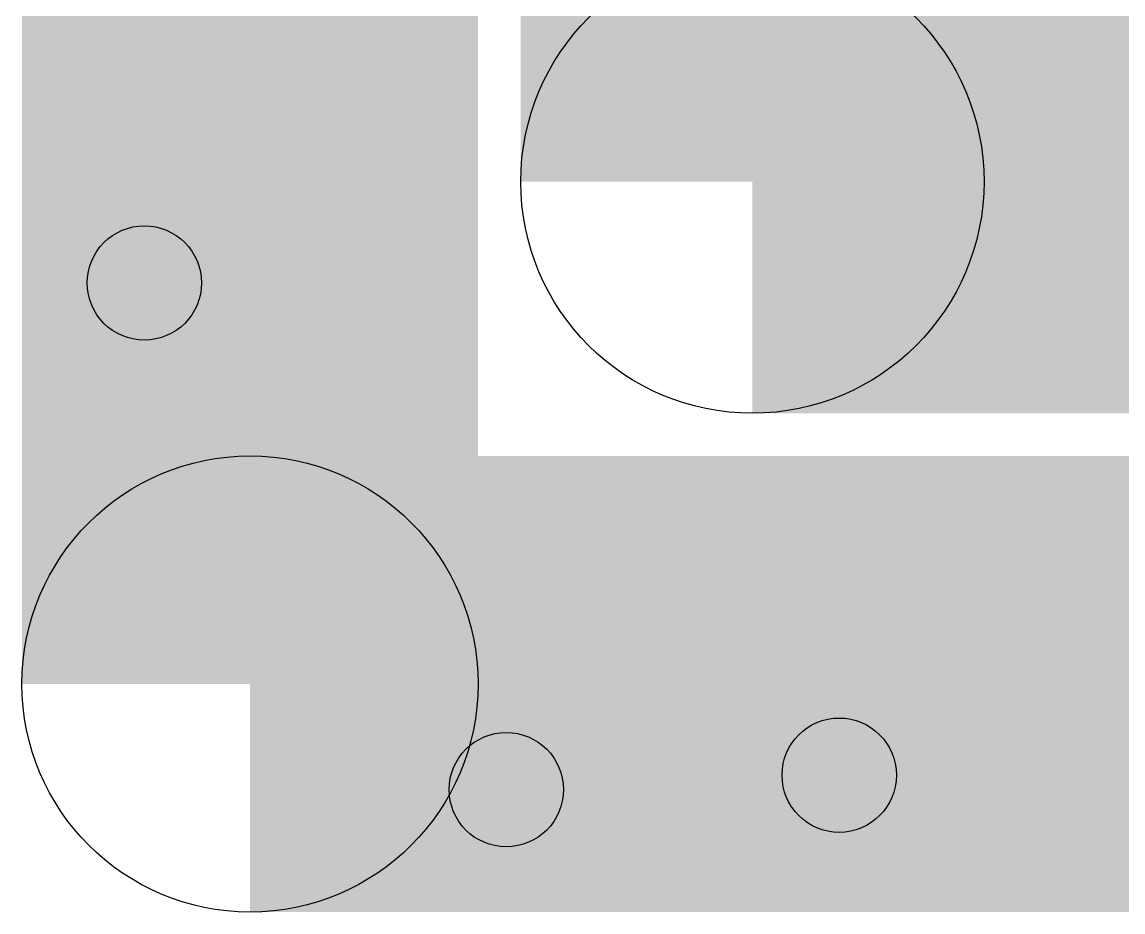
# Model space of a CAD drawing. Extents: x 0 to 126, y 0 to 22.
# Drawn here: x 11.596 to 13.528, y 7.037 to 8.599 of the extents above; entities that cross this region are included whole.
import ezdxf

# ---------------------------------------------------------------- set-up
doc = ezdxf.new("R2010")
doc.units = 0
doc.layers.get('0').update_dxf_attribs({"linetype": 'CONTINUOUS'})
for name, color, linetype in [('SEEEDSTUDIOXIAONRF52840V1_1_GTO', 10, 'CONTINUOUS'), ('SEEEDSTUDIOXIAONRF52840V1_1_GTS', 9, 'CONTINUOUS'), ('SEEEDSTUDIOXIAONRF52840V1_1_TXT', 12, 'CONTINUOUS')]:
    doc.layers.add(name, color=color, linetype=linetype)

# ---------------------------------------------------------------- blocks, each defined once
blk = doc.blocks.new('ROUND_64')
blk.add_circle((0, 0), 0.4001)
blk = doc.blocks.new('ROUND_71')
blk.add_circle((0, 0), 0.4064)
blk = doc.blocks.new('ROUND_85')
blk.add_circle((0, 0), 0.1003)

msp = doc.modelspace()

# ---------------------------------------------------------------- linework, layer by layer
at = {"layer": 'SEEEDSTUDIOXIAONRF52840V1_1_GTO', "const_width": 0.8001}
for points in [[(11.99642, 11.63828), (11.99642, 7.43712)], [(11.99642, 7.43712), (16.19758, 7.43712)]]:
    msp.add_lwpolyline(points, dxfattribs=at)
at = {"layer": 'SEEEDSTUDIOXIAONRF52840V1_1_GTS', "const_width": 0.8128}
for points in [[(12.8778, 8.3185), (12.8778, 10.7569)], [(15.3162, 8.3185), (12.8778, 8.3185)]]:
    msp.add_lwpolyline(points, dxfattribs=at)

# ---------------------------------------------------------------- block references
at = {"layer": 'SEEEDSTUDIOXIAONRF52840V1_1_GTO'}
msp.add_blockref('ROUND_64', (11.99642, 7.43712), dxfattribs=at)
at = {"layer": 'SEEEDSTUDIOXIAONRF52840V1_1_GTS'}
msp.add_blockref('ROUND_71', (12.8778, 8.3185), dxfattribs=at)
at = {"layer": 'SEEEDSTUDIOXIAONRF52840V1_1_TXT'}
for p in [(11.811, 8.1407), (13.0302, 7.2771), (12.446, 7.2517)]:
    msp.add_blockref('ROUND_85', p, dxfattribs=at)

doc.saveas('drawing.dxf')
